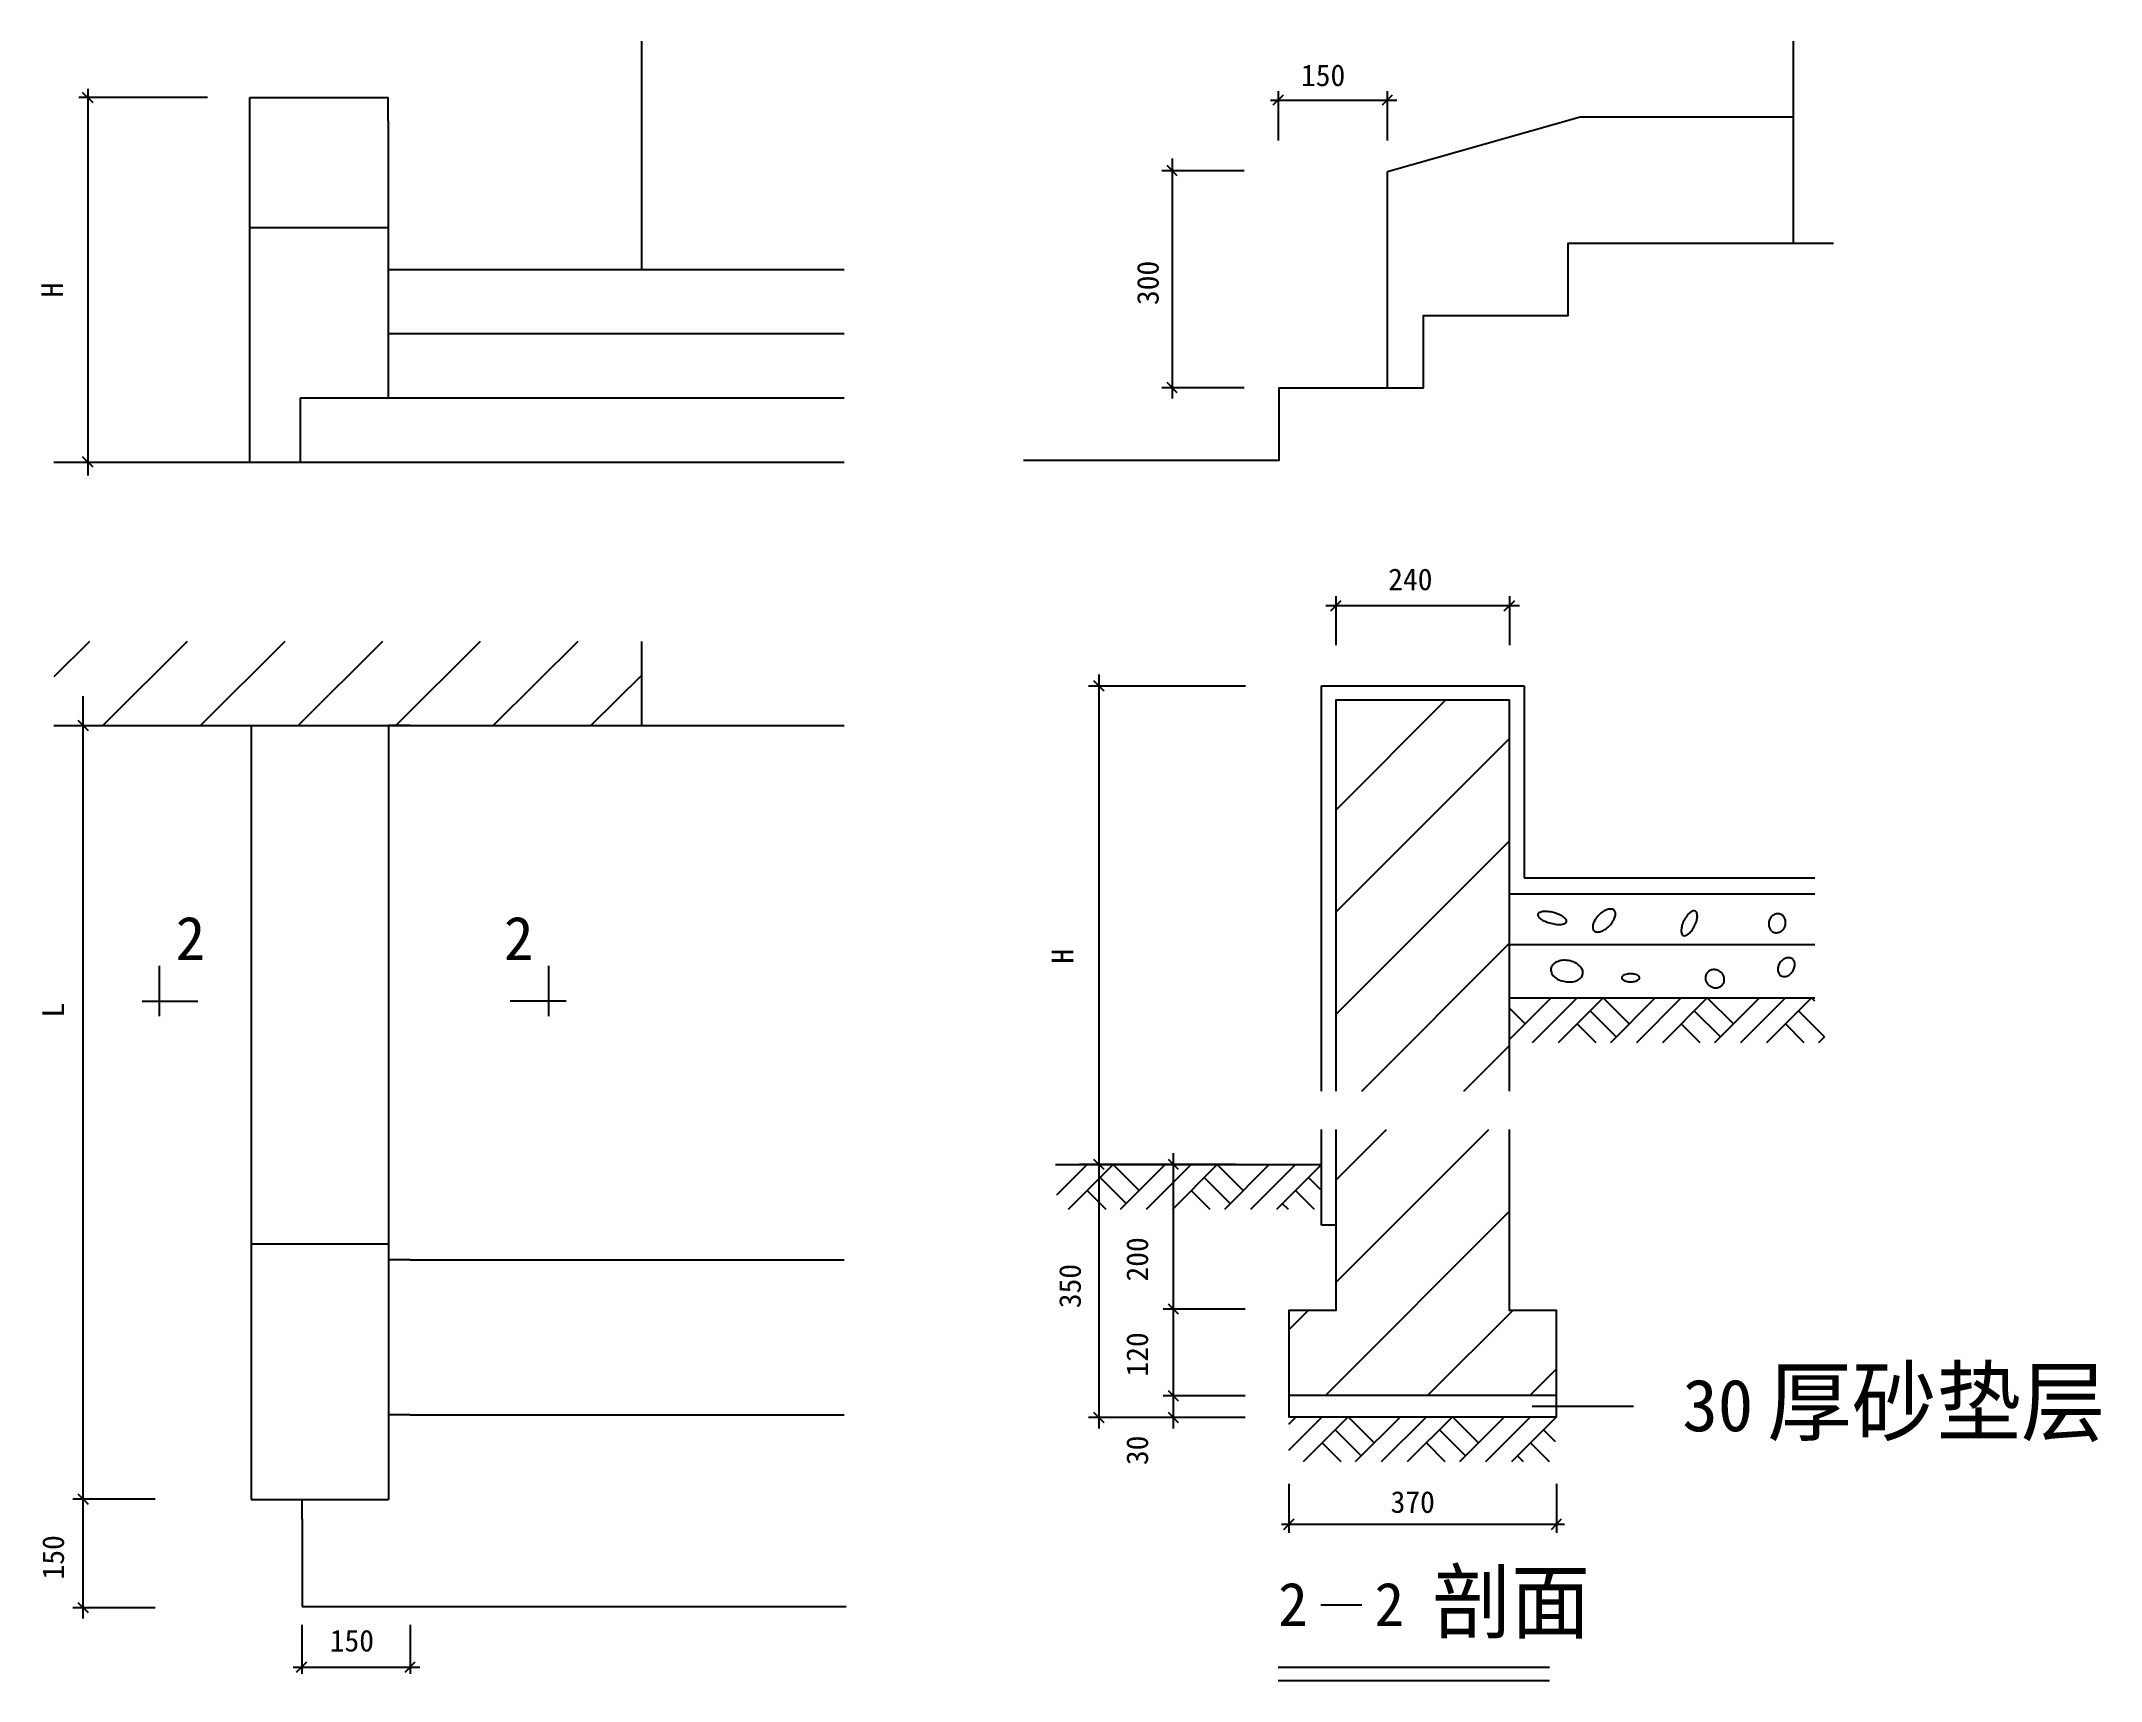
# Model space of a CAD drawing. Header units: metres. Extents: x 28.2 to 123.1, y 104.7 to 180.2.
import ezdxf

# ---------------------------------------------------------------- set-up
doc = ezdxf.new("R2010")
doc.units = ezdxf.units.M
doc.layers.add('ZZ-1', color=7, linetype='Continuous')

msp = doc.modelspace()

# ---------------------------------------------------------------- linework, layer by layer
for p, q in [((35.87, 177.64), (29.95, 177.64)), ((30.36, 178.05), (30.36, 160.23)), ((85.23, 177.93), (85.23, 175.67)), ((90.26, 177.93), (90.26, 175.67)), ((84.87, 177.53), (90.7, 177.53)), ((80.35, 163.78), (80.35, 174.83)), ((83.66, 174.27), (79.86, 174.27)), ((37.83, 171.65), (44.21, 171.65)), ((65.22, 169.71), (44.21, 169.71)), ((65.22, 166.75), (44.21, 166.75)), ((83.66, 164.27), (79.86, 164.27)), ((87.43, 154.23), (96.35, 154.23)), ((87.89, 154.67), (87.89, 152.41)), ((95.89, 154.67), (95.89, 152.41)), ((30.44, 152.58), (28.8, 150.95)), ((34.94, 152.58), (31.05, 148.7)), ((39.44, 152.58), (35.55, 148.7)), ((43.94, 152.58), (40.05, 148.7)), ((48.44, 152.58), (44.55, 148.7)), ((52.94, 152.58), (49.05, 148.7)), ((55.89, 151.03), (53.55, 148.7)), ((76.97, 116.31), (76.97, 151.06)), ((30.15, 107.55), (30.15, 150.05)), ((83.73, 150.52), (76.48, 150.52)), ((87.22, 150.53), (96.56, 150.53)), ((87.22, 131.86), (87.22, 150.53)), ((96.56, 150.53), (96.56, 144.93)), ((87.89, 144.81), (92.94, 149.87)), ((36.89, 148.7), (37.89, 148.7)), ((37.89, 148.7), (37.89, 113.04)), ((44.22, 148.7), (44.22, 113.04)), ((45.22, 148.7), (44.22, 148.7)), ((55.89, 148.7), (65.22, 148.7)), ((87.89, 140.1), (95.89, 148.1)), ((96.56, 144.93), (96.56, 141.68)), ((87.89, 135.39), (95.89, 143.39)), ((96.56, 141.68), (109.96, 141.68)), ((89.08, 131.86), (95.89, 138.67)), ((97.81, 136.16), (95.89, 134.23)), ((99.01, 136.16), (96.94, 134.08)), ((100.21, 136.16), (98.14, 134.08)), ((101.41, 134.96), (100.21, 136.16)), ((102.61, 136.16), (100.54, 134.08)), ((103.81, 136.16), (101.74, 134.08)), ((105.01, 136.16), (102.94, 134.08)), ((106.21, 134.96), (105.01, 136.16)), ((107.41, 136.16), (105.34, 134.08)), ((108.61, 136.16), (106.54, 134.08)), ((109.81, 136.16), (107.74, 134.08)), ((109.96, 136), (109.81, 136.16)), ((96.61, 134.96), (95.89, 135.68)), ((99.88, 134.08), (99.01, 134.96)), ((100.81, 134.36), (99.61, 135.56)), ((104.68, 134.08), (103.81, 134.96)), ((105.61, 134.36), (104.41, 135.56)), ((109.48, 134.08), (108.61, 134.96)), ((110.41, 134.36), (109.21, 135.56)), ((93.79, 131.86), (95.89, 133.96)), ((110.41, 134.36), (110.14, 134.08)), ((87.22, 125.68), (87.22, 130.08)), ((87.89, 123.03), (94.94, 130.08)), ((87.89, 127.75), (90.22, 130.08)), ((76.42, 128.47), (75.01, 127.06)), ((77.62, 128.47), (75.55, 126.4)), ((83.29, 128.47), (76.07, 128.47)), ((78.82, 127.27), (77.62, 128.47)), ((80.02, 128.47), (77.95, 126.4)), ((81.22, 128.47), (79.15, 126.4)), ((82.42, 128.47), (80.35, 126.4)), ((80.4, 116.31), (80.4, 128.99)), ((83.62, 127.27), (82.42, 128.47)), ((84.82, 128.47), (82.75, 126.4)), ((86.02, 128.47), (83.95, 126.4)), ((87.22, 128.47), (85.15, 126.4)), ((77.3, 126.4), (76.42, 127.27)), ((78.22, 126.67), (77.02, 127.87)), ((82.1, 126.4), (81.22, 127.27)), ((83.02, 126.67), (81.82, 127.87)), ((86.9, 126.4), (86.02, 127.27)), ((87.18, 127.32), (86.62, 127.87)), ((85.7, 126.4), (85.42, 126.67)), ((87.42, 117.85), (95.89, 126.32)), ((87.89, 125.68), (87.22, 125.68)), ((37.89, 124.82), (44.22, 124.82)), ((45.22, 124.08), (44.22, 124.08)), ((45.22, 124.08), (65.22, 124.08)), ((83.71, 121.81), (79.92, 121.81)), ((85.72, 120.86), (86.61, 121.75)), ((92.13, 117.85), (96.04, 121.75)), ((96.85, 117.85), (98.06, 119.06)), ((83.71, 117.81), (79.92, 117.81)), ((45.22, 116.93), (44.22, 116.93)), ((45.22, 116.93), (65.22, 116.93)), ((80.27, 116.81), (76.48, 116.81)), ((83.71, 116.81), (79.92, 116.81)), ((87.26, 116.85), (85.7, 115.29)), ((86.06, 116.85), (85.7, 116.49)), ((88.46, 116.85), (86.38, 114.77)), ((89.66, 115.65), (88.46, 116.85)), ((90.86, 116.85), (88.78, 114.77)), ((92.06, 116.85), (89.98, 114.77)), ((93.26, 116.85), (91.18, 114.77)), ((94.46, 115.65), (93.26, 116.85)), ((95.66, 116.85), (93.58, 114.77)), ((96.86, 116.85), (94.78, 114.77)), ((98.06, 116.85), (95.98, 114.77)), ((96.94, 117.34), (101.6, 117.34)), ((89.06, 115.05), (87.86, 116.25)), ((93.86, 115.05), (92.66, 116.25)), ((98.01, 115.69), (97.46, 116.25)), ((88.13, 114.77), (87.26, 115.65)), ((92.93, 114.77), (92.06, 115.65)), ((96.53, 114.77), (96.26, 115.05)), ((97.73, 114.77), (96.86, 115.65)), ((33.46, 113.05), (29.67, 113.05)), ((37.89, 113.04), (44.22, 113.04)), ((40.24, 112.13), (40.24, 113.04)), ((85.72, 113.76), (85.72, 111.5)), ((98.06, 113.76), (98.06, 111.5)), ((40.24, 112.13), (40.24, 108.1)), ((85.38, 111.9), (98.42, 111.9)), ((33.46, 108.05), (29.67, 108.05)), ((40.24, 108.1), (65.31, 108.1)), ((87.19, 108.18), (89.08, 108.18)), ((40.22, 107.26), (40.22, 105)), ((45.22, 107.26), (45.22, 105)), ((39.82, 105.31), (45.66, 105.31)), ((97.74, 104.68), (85.23, 104.68))]:
    msp.add_line(p, q)
for points in [[(55.89, 169.71), (55.89, 180.24)], [(108.99, 170.93), (108.99, 180.24)], [(30.6, 177.4), (30.12, 177.88)], [(37.83, 177.64), (44.21, 177.64)], [(37.83, 176.55), (37.83, 177.64)], [(44.21, 176.55), (44.21, 177.64)], [(85, 177.3), (85.47, 177.77)], [(90.03, 177.3), (90.5, 177.77)], [(90.27, 174.24), (99.15, 176.75)], [(99.15, 176.75), (108.99, 176.75)], [(37.83, 160.84), (37.83, 176.55)], [(44.21, 176.55), (44.21, 163.8)], [(80.58, 174.04), (80.11, 174.51)], [(90.27, 172.99), (90.27, 174.24)], [(90.27, 164.27), (90.27, 172.99)], [(73.49, 160.93), (85.27, 160.93), (85.27, 164.27), (90.27, 164.27), (91.93, 164.27), (91.93, 167.6), (98.6, 167.6), (98.6, 170.93), (110.83, 170.93)], [(80.58, 164.04), (80.11, 164.51)], [(40.17, 163.8), (65.22, 163.8)], [(40.17, 160.84), (40.17, 163.8)], [(28.8, 160.84), (65.22, 160.84)], [(30.6, 160.61), (30.12, 161.08)], [(87.65, 153.99), (88.13, 154.46)], [(95.65, 153.99), (96.13, 154.46)], [(55.89, 148.7), (55.89, 152.58)], [(77.2, 150.29), (76.73, 150.76)], [(95.89, 131.86), (95.89, 147.87), (95.89, 149.87), (87.89, 149.87), (87.89, 147.87), (87.89, 131.86)], [(28.8, 148.7), (55.89, 148.7)], [(30.39, 148.46), (29.92, 148.93)], [(95.89, 140.94), (109.96, 140.94)], [(95.89, 138.61), (109.96, 138.61)], [(33.66, 135.31), (33.66, 137.63)], [(51.61, 135.31), (51.61, 137.63)], [(32.86, 136), (35.43, 136)], [(52.41, 136), (49.83, 136)], [(95.89, 136.16), (109.96, 136.16)], [(87.89, 130.08), (87.89, 121.75), (85.72, 121.75), (85.72, 116.85), (98.06, 116.85), (98.06, 121.75), (95.89, 121.75), (95.89, 130.08)], [(74.97, 128.47), (87.22, 128.47)], [(77.2, 128.24), (76.73, 128.71)], [(80.64, 128.24), (80.17, 128.71)], [(80.64, 121.57), (80.17, 122.04)], [(80.64, 117.57), (80.17, 118.04)], [(85.72, 117.85), (98.06, 117.85)], [(77.2, 116.57), (76.73, 117.04)], [(80.64, 116.57), (80.17, 117.04)], [(30.39, 112.81), (29.92, 113.28)], [(85.49, 111.66), (85.96, 112.14)], [(97.82, 111.66), (98.29, 112.14)], [(30.39, 107.81), (29.92, 108.28)], [(39.98, 105.08), (40.45, 105.55)], [(44.98, 105.08), (45.45, 105.55)], [(97.74, 105.29), (85.23, 105.29)]]:
    msp.add_lwpolyline(points)
for points in [[(97.8, 139.59, 0.04), (98.07, 139.54, 0.05), (98.28, 139.54, 0.09), (98.47, 139.6, 0.21), (98.52, 139.67, 0.21), (98.51, 139.76, 0.09), (98.37, 139.89, 0.05), (98.19, 139.99, 0.04), (97.92, 140.08, 0.04), (97.64, 140.13, 0.05), (97.43, 140.13, 0.09), (97.25, 140.07, 0.21), (97.19, 140, 0.21), (97.21, 139.92, 0.09), (97.34, 139.78, 0.05), (97.53, 139.68, 0.04), (97.8, 139.59, 0.04)], [(100.01, 139.96, 0.05), (99.84, 139.75, 0.07), (99.75, 139.56, 0.11), (99.73, 139.36, 0.17), (99.78, 139.25, 0.17), (99.9, 139.19, 0.11), (100.09, 139.21, 0.07), (100.29, 139.3, 0.05), (100.5, 139.47, 0.05), (100.66, 139.68, 0.07), (100.75, 139.87, 0.11), (100.77, 140.07, 0.17), (100.72, 140.18, 0.17), (100.6, 140.24, 0.11), (100.41, 140.22, 0.07), (100.21, 140.13, 0.05), (100.01, 139.96, 0.05)], [(103.93, 139.71, 0.04), (103.84, 139.48, 0.06), (103.81, 139.28, 0.1), (103.83, 139.1, 0.19), (103.9, 139.03, 0.19), (104, 139.02, 0.1), (104.15, 139.11, 0.06), (104.29, 139.25, 0.04), (104.42, 139.47, 0.04), (104.52, 139.71, 0.06), (104.55, 139.9, 0.1), (104.52, 140.08, 0.19), (104.46, 140.15, 0.19), (104.36, 140.16, 0.1), (104.2, 140.07, 0.06), (104.07, 139.93, 0.04), (103.93, 139.71, 0.04)], [(107.86, 139.71, 0.09), (107.84, 139.54, 0.09), (107.87, 139.38, 0.1), (107.96, 139.25, 0.11), (108.09, 139.17, 0.11), (108.24, 139.16, 0.1), (108.39, 139.21, 0.09), (108.51, 139.31, 0.09), (108.6, 139.47, 0.09), (108.62, 139.64, 0.09), (108.59, 139.8, 0.1), (108.5, 139.93, 0.11), (108.37, 140.01, 0.11), (108.22, 140.03, 0.1), (108.07, 139.97, 0.09), (107.94, 139.87, 0.09), (107.86, 139.71, 0.09)], [(97.8, 137.51, 0.14), (97.82, 137.32, 0.11), (97.95, 137.13, 0.08), (98.17, 136.99, 0.07), (98.45, 136.9, 0.07), (98.75, 136.89, 0.08), (99, 136.95, 0.11), (99.19, 137.09, 0.14), (99.27, 137.26, 0.14), (99.25, 137.44, 0.11), (99.11, 137.64, 0.08), (98.9, 137.78, 0.07), (98.61, 137.87, 0.07), (98.31, 137.88, 0.08), (98.07, 137.81, 0.11), (97.88, 137.67, 0.14), (97.8, 137.51, 0.14)], [(108.36, 137.77, 0.08), (108.28, 137.6, 0.09), (108.26, 137.44, 0.11), (108.3, 137.28, 0.13), (108.38, 137.18, 0.13), (108.51, 137.14, 0.11), (108.67, 137.15, 0.09), (108.81, 137.23, 0.08), (108.94, 137.37, 0.08), (109.02, 137.54, 0.09), (109.05, 137.7, 0.11), (109.01, 137.85, 0.13), (108.92, 137.95, 0.13), (108.79, 138, 0.11), (108.64, 137.98, 0.09), (108.49, 137.91, 0.08), (108.36, 137.77, 0.08)], [(101.48, 137.26, 0.05), (101.31, 137.24, 0.06), (101.19, 137.21, 0.1), (101.09, 137.14, 0.19), (101.07, 137.08, 0.19), (101.09, 137.02, 0.1), (101.19, 136.95, 0.06), (101.31, 136.91, 0.05), (101.48, 136.89, 0.05), (101.65, 136.91, 0.06), (101.77, 136.95, 0.1), (101.87, 137.02, 0.19), (101.89, 137.08, 0.19), (101.87, 137.14, 0.1), (101.77, 137.21, 0.06), (101.65, 137.24, 0.05), (101.48, 137.26, 0.05)], [(105.13, 136.7, 0.09), (105.3, 136.63, 0.09), (105.46, 136.62, 0.1), (105.62, 136.68, 0.11), (105.73, 136.78, 0.11), (105.79, 136.93, 0.1), (105.78, 137.09, 0.09), (105.71, 137.25, 0.09), (105.58, 137.37, 0.09), (105.42, 137.44, 0.09), (105.25, 137.45, 0.1), (105.09, 137.39, 0.11), (104.98, 137.28, 0.11), (104.93, 137.14, 0.1), (104.93, 136.97, 0.09), (105.01, 136.82, 0.09), (105.13, 136.7, 0.09)]]:
    msp.add_lwpolyline(points, format="xyb")

# ---------------------------------------------------------------- texts
for s, height, p in [('150', 1, (86.28, 178.17)), ('240 ', 1, (90.3, 154.94)), ('2', 2, (34.41, 137.9)), ('2', 2, (49.54, 137.9)), ('厚砂垫层', 3, (107.77, 116.04)), ('370', 1, (90.41, 112.42)), ('剖面', 2.8, (92.33, 106.92)), ('2', 2, (85.23, 107.21)), ('2', 2, (89.67, 107.21)), ('150', 1, (41.51, 106.03))]:
    msp.add_text(s, height=height).set_placement(p)
for s, p in [('300', (79.72, 168.08)), ('H', (29.21, 168.43)), ('H', (75.79, 137.73)), ('L', (29.26, 135.25)), ('200', (79.23, 123.08)), ('350', (76.13, 121.85)), ('120', (79.23, 118.7)), ('30', (79.23, 114.62)), ('150', (29.26, 109.35))]:
    msp.add_text(s, height=1, rotation=90).set_placement(p)
at = {"layer": 'ZZ-1'}
msp.add_text('30', height=2.4, dxfattribs=at).set_placement((103.86, 116.18))

doc.saveas('drawing.dxf')
